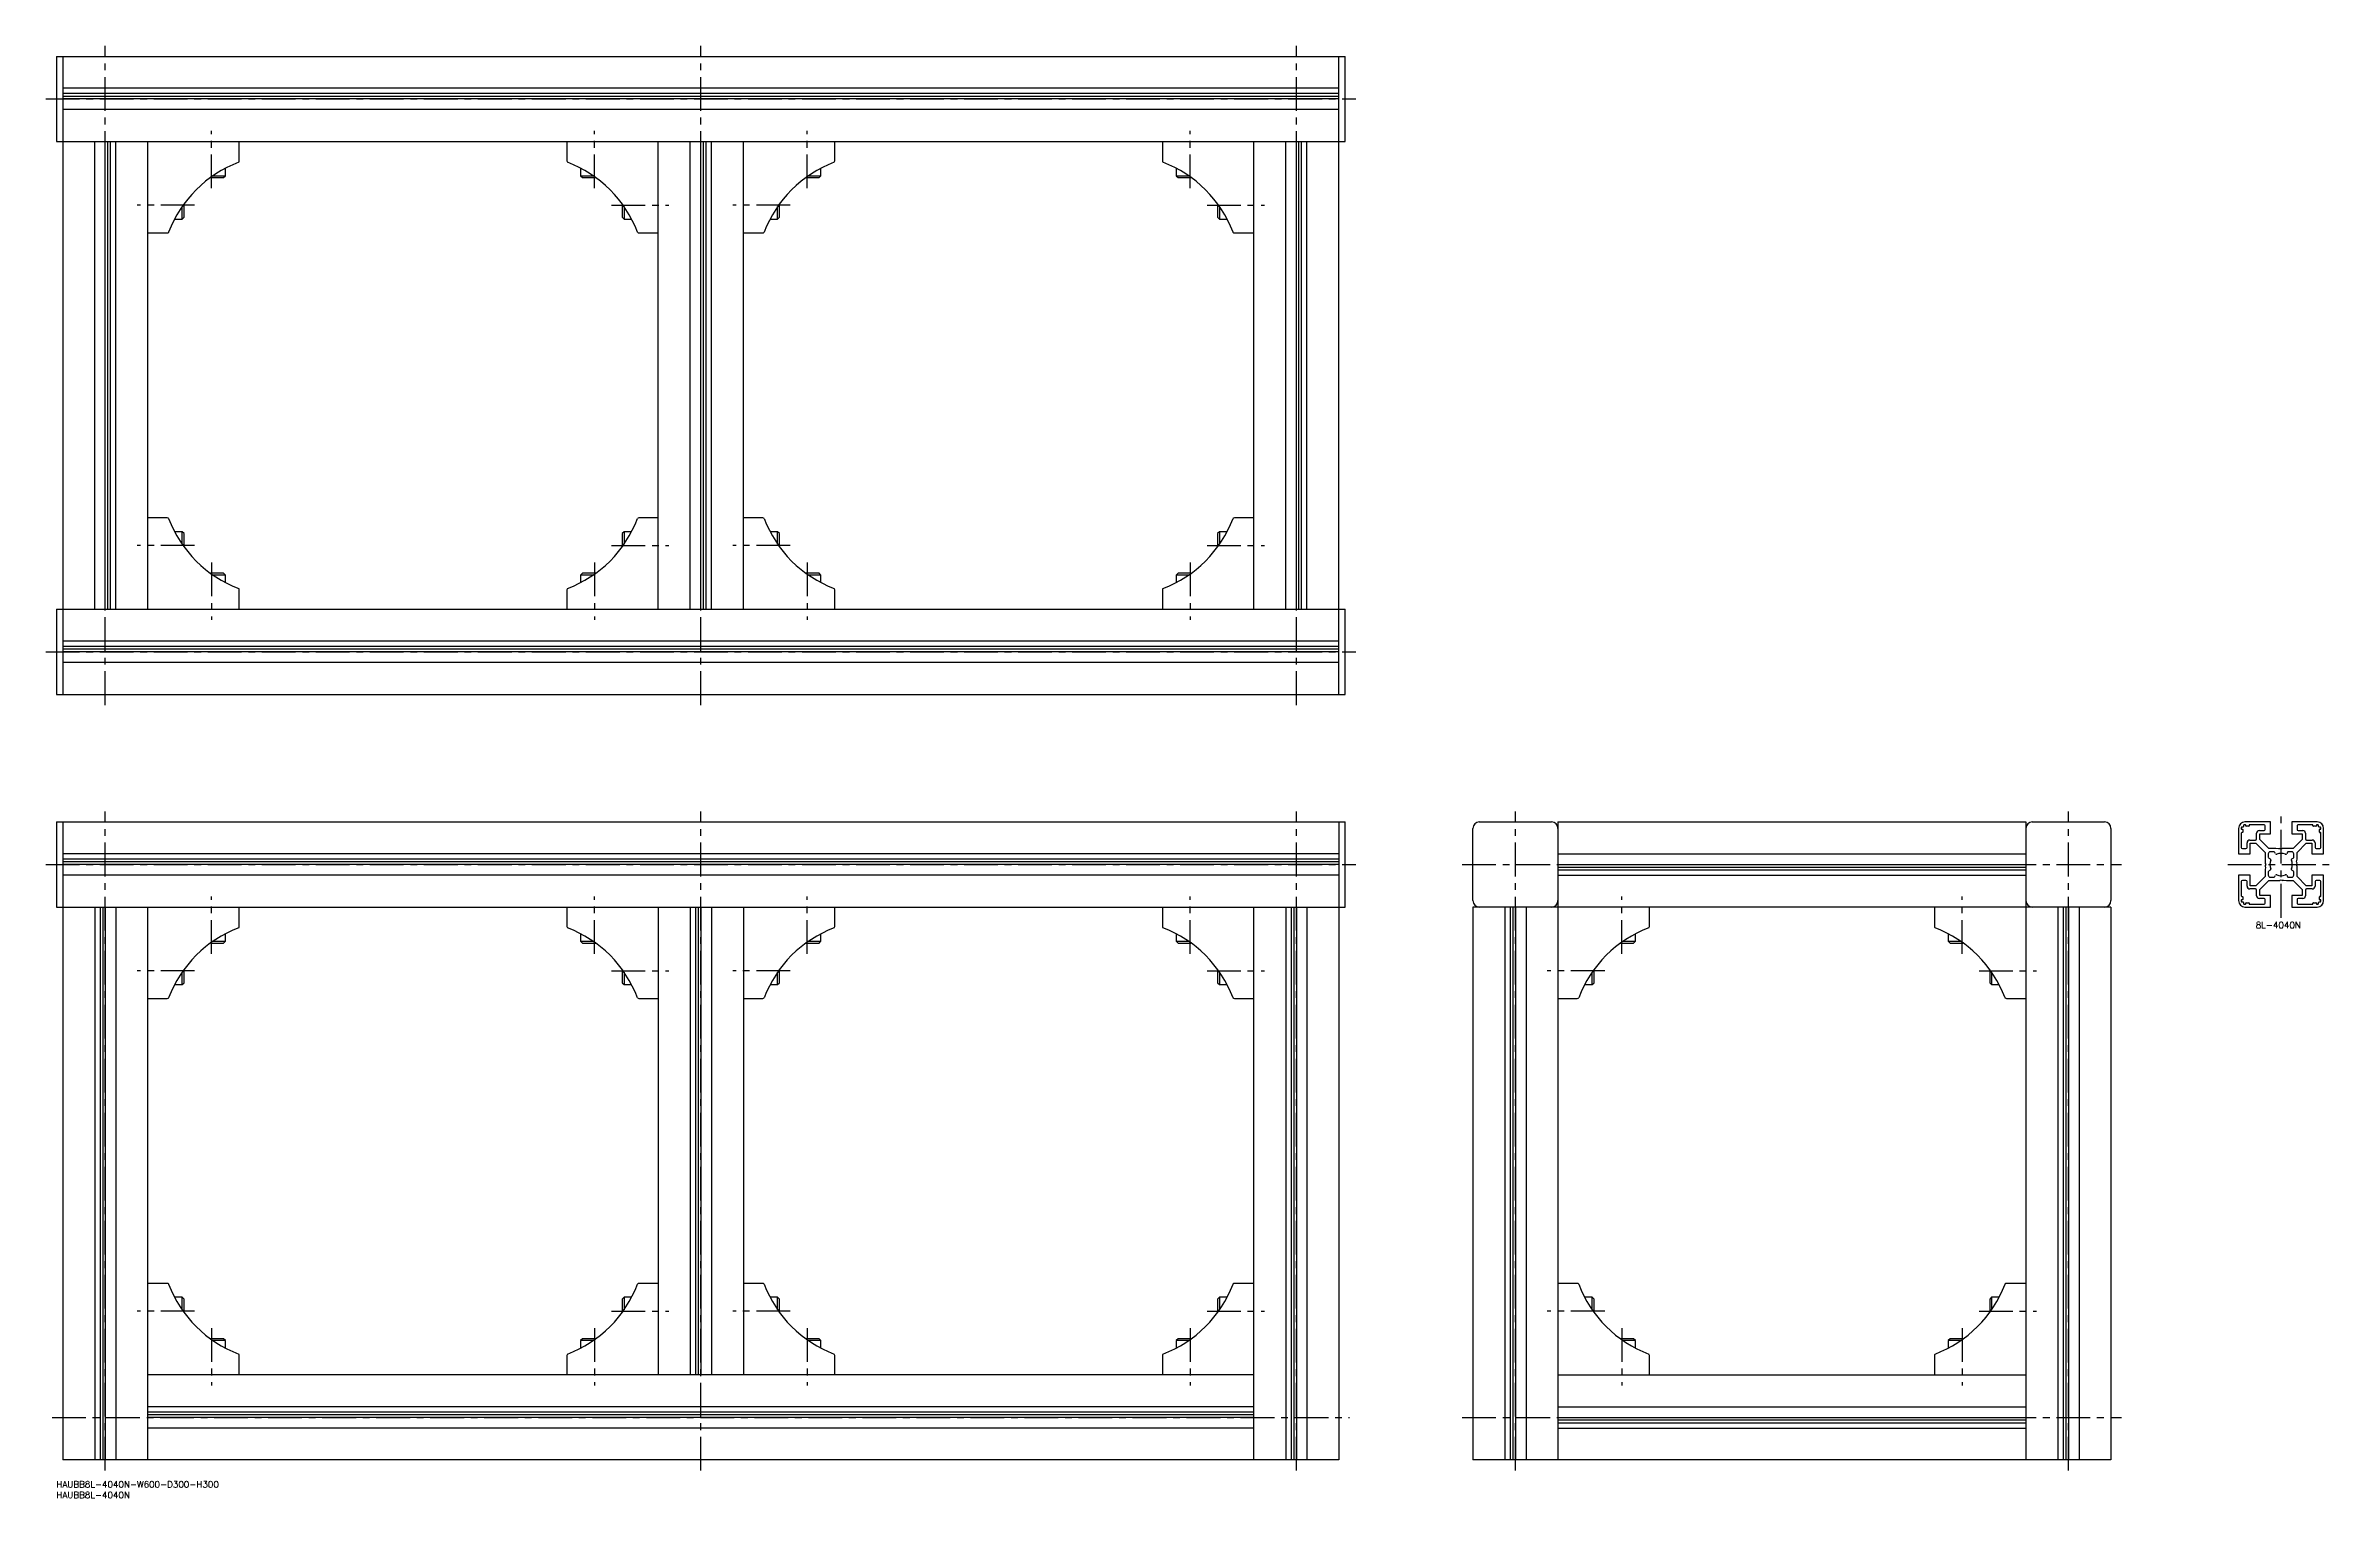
# Model space of a CAD drawing. Extents: x -5 to 1071, y -8 to 675.
import ezdxf

# ---------------------------------------------------------------- set-up
doc = ezdxf.new("R2010")
doc.units = 0
doc.header["$LTSCALE"] = 0.5
doc.linetypes.add('CENTER', pattern=[50.8, 31.75, -6.35, 6.35, -6.35])
for name, color, linetype in [('MSM_CENTER', 1, 'CENTER'), ('MSM_CONTINUOUS', 7, 'CONTINUOUS'), ('MSM_PART_NUMBER', 7, 'CONTINUOUS')]:
    doc.layers.add(name, color=color, linetype=linetype)
doc.styles.get("Standard").update_dxf_attribs({"font": 'txt.shx', "height": 3, "bigfont": 'bigfont.shx'})

# ---------------------------------------------------------------- blocks, each defined once
blk = doc.blocks.new('*U8')
at = {"layer": 'MSM_PART_NUMBER'}
blk.add_text('HAUBB8L-4040N-W600-D300-H300', height=3, dxfattribs=at).set_placement((0, -3))
blk = doc.blocks.new('*U9')
at = {"layer": 'MSM_PART_NUMBER'}
blk.add_text('HAUBB8L-4040N', height=3, dxfattribs=at).set_placement((0, -8))
blk = doc.blocks.new('*U10')
at = {"layer": 'MSM_PART_NUMBER'}
blk.add_text('8L-4040N', height=3, dxfattribs=at).set_placement((1034.1, 260))

msp = doc.modelspace()

# ---------------------------------------------------------------- linework, layer by layer
at = {"layer": 'MSM_CENTER'}
for p, q in [((23, 365), (23, 675)), ((303, 365), (303, 675)), ((583, 365), (583, 675)), ((-5, 650), (611, 650)), ((73, 608), (73, 635)), ((253, 608), (253, 635)), ((353, 608), (353, 635)), ((533, 608), (533, 635)), ((65, 600), (38, 600)), ((261, 600), (288, 600)), ((345, 600), (318, 600)), ((541, 600), (568, 600)), ((65, 440), (38, 440)), ((73, 432), (73, 405)), ((253, 432), (253, 405)), ((261, 440), (288, 440)), ((345, 440), (318, 440)), ((353, 432), (353, 405)), ((533, 432), (533, 405)), ((541, 440), (568, 440)), ((-5, 390), (611, 390)), ((23, 5), (23, 315)), ((303, 5), (303, 315)), ((583, 5), (583, 315)), ((686, 5), (686, 315)), ((946, 5), (946, 315)), ((1046, 265), (1046, 315)), ((-5, 290), (611, 290)), ((661, 290), (971, 290)), ((1021, 290), (1071, 290)), ((73, 248), (73, 275)), ((253, 248), (253, 275)), ((353, 248), (353, 275)), ((533, 248), (533, 275)), ((736, 248), (736, 275)), ((896, 248), (896, 275)), ((65, 240), (38, 240)), ((261, 240), (288, 240)), ((345, 240), (318, 240)), ((541, 240), (568, 240)), ((728, 240), (701, 240)), ((904, 240), (931, 240)), ((65, 80), (38, 80)), ((261, 80), (288, 80)), ((345, 80), (318, 80)), ((541, 80), (568, 80)), ((728, 80), (701, 80)), ((904, 80), (931, 80)), ((73, 72), (73, 45)), ((253, 72), (253, 45)), ((353, 72), (353, 45)), ((533, 72), (533, 45)), ((736, 72), (736, 45)), ((896, 72), (896, 45)), ((-2, 30), (608, 30)), ((661, 30), (971, 30))]:
    msp.add_line(p, q, dxfattribs=at)
at = {"layer": 'MSM_CONTINUOUS'}
for p, q in [((0, 670), (606, 670)), ((0, 670), (0, 630)), ((3, 670), (3, 370)), ((603, 370), (603, 670)), ((606, 630), (606, 670)), ((603, 655), (3, 655)), ((603, 652.5), (3, 652.5)), ((603, 651.2), (3, 651.2)), ((603, 650), (3, 650)), ((603, 645), (3, 645)), ((0, 630), (606, 630)), ((18, 410), (18, 630)), ((23, 410), (23, 630)), ((24.2, 410), (24.2, 630)), ((25.5, 410), (25.5, 630)), ((28, 410), (28, 630)), ((43, 410), (43, 630)), ((86, 620.9), (86, 630)), ((240, 630), (240, 620.9)), ((283, 410), (283, 630)), ((298, 410), (298, 630)), ((303, 410), (303, 630)), ((304.2, 410), (304.2, 630)), ((305.5, 410), (305.5, 630)), ((308, 410), (308, 630)), ((323, 410), (323, 630)), ((366, 620.9), (366, 630)), ((520, 630), (520, 620.9)), ((563, 410), (563, 630)), ((578, 410), (578, 630)), ((583, 410), (583, 630)), ((584.2, 410), (584.2, 630)), ((585.5, 410), (585.5, 630)), ((588, 410), (588, 630)), ((73.6, 613.9), (79.5, 613.9)), ((78.6, 613), (79.5, 613.9)), ((79.5, 613.9), (79.5, 617.4)), ((246.5, 617.4), (246.5, 613.9)), ((246.5, 613.9), (247.4, 613)), ((246.5, 613.9), (252.4, 613.9)), ((353.6, 613.9), (359.5, 613.9)), ((358.6, 613), (359.5, 613.9)), ((359.5, 613.9), (359.5, 617.4)), ((526.5, 617.4), (526.5, 613.9)), ((526.5, 613.9), (527.4, 613)), ((526.5, 613.9), (532.4, 613.9)), ((72.4, 613), (78.6, 613)), ((247.4, 613), (253.6, 613)), ((352.4, 613), (358.6, 613)), ((527.4, 613), (533.6, 613)), ((55.6, 593.5), (59.1, 593.5)), ((59.1, 593.5), (59.1, 599.4)), ((59.1, 593.5), (60, 594.4)), ((60, 594.4), (60, 600.6)), ((266, 600.6), (266, 594.4)), ((266, 594.4), (266.9, 593.5)), ((266.9, 599.4), (266.9, 593.5)), ((266.9, 593.5), (270.4, 593.5)), ((335.6, 593.5), (339.1, 593.5)), ((339.1, 593.5), (339.1, 599.4)), ((339.1, 593.5), (340, 594.4)), ((340, 594.4), (340, 600.6)), ((546, 600.6), (546, 594.4)), ((546, 594.4), (546.9, 593.5)), ((546.9, 599.4), (546.9, 593.5)), ((546.9, 593.5), (550.4, 593.5)), ((43, 587), (52.1, 587)), ((273.9, 587), (283, 587)), ((323, 587), (332.1, 587)), ((553.9, 587), (563, 587)), ((52.1, 453), (43, 453)), ((283, 453), (273.9, 453)), ((332.1, 453), (323, 453)), ((563, 453), (553.9, 453)), ((59.1, 446.5), (55.6, 446.5)), ((60, 445.6), (59.1, 446.5)), ((59.1, 440.6), (59.1, 446.5)), ((60, 439.4), (60, 445.6)), ((266.9, 446.5), (266, 445.6)), ((266, 445.6), (266, 439.4)), ((270.4, 446.5), (266.9, 446.5)), ((266.9, 446.5), (266.9, 440.6)), ((339.1, 446.5), (335.6, 446.5)), ((340, 445.6), (339.1, 446.5)), ((339.1, 440.6), (339.1, 446.5)), ((340, 439.4), (340, 445.6)), ((546.9, 446.5), (546, 445.6)), ((546, 445.6), (546, 439.4)), ((550.4, 446.5), (546.9, 446.5)), ((546.9, 446.5), (546.9, 440.6)), ((78.6, 427), (72.4, 427)), ((79.5, 426.1), (73.6, 426.1)), ((79.5, 426.1), (78.6, 427)), ((79.5, 422.6), (79.5, 426.1)), ((247.4, 427), (246.5, 426.1)), ((246.5, 426.1), (246.5, 422.6)), ((252.4, 426.1), (246.5, 426.1)), ((253.6, 427), (247.4, 427)), ((358.6, 427), (352.4, 427)), ((359.5, 426.1), (353.6, 426.1)), ((359.5, 426.1), (358.6, 427)), ((359.5, 422.6), (359.5, 426.1)), ((527.4, 427), (526.5, 426.1)), ((526.5, 426.1), (526.5, 422.6)), ((532.4, 426.1), (526.5, 426.1)), ((533.6, 427), (527.4, 427)), ((0, 410), (606, 410)), ((0, 410), (0, 370)), ((86, 410), (86, 419.1)), ((240, 419.1), (240, 410)), ((366, 410), (366, 419.1)), ((520, 419.1), (520, 410)), ((606, 370), (606, 410)), ((603, 395), (3, 395)), ((603, 392.5), (3, 392.5)), ((603, 391.2), (3, 391.2)), ((603, 390), (3, 390)), ((603, 385), (3, 385)), ((0, 370), (606, 370)), ((0, 310), (0, 270)), ((0, 310), (606, 310)), ((3, 310), (3, 10)), ((603, 310), (603, 10)), ((606, 270), (606, 310)), ((666, 273), (666, 307)), ((669, 310), (703, 310)), ((706, 310), (706, 10)), ((706, 310), (926, 310)), ((926, 310), (926, 10)), ((929, 310), (963, 310)), ((966, 307), (966, 273)), ((1026, 307), (1026, 295)), ((1027.3, 307.3), (1027.3, 306.8)), ((1027.3, 304.8), (1027.3, 298)), ((1027.5, 306.6), (1027.8, 306.6)), ((1027.8, 305), (1027.5, 305)), ((1028.1, 307.6), (1027.6, 307.6)), ((1028, 306.4), (1028, 305.2)), ((1028.4, 308.4), (1028.4, 307.9)), ((1029.2, 308.7), (1028.7, 308.7)), ((1041, 310), (1029, 310)), ((1029.4, 308.2), (1029.4, 308.5)), ((1030.8, 308), (1029.6, 308)), ((1031, 308.5), (1031, 308.2)), ((1038, 308.7), (1031.2, 308.7)), ((1031.3, 301.5), (1034, 301.5)), ((1034.5, 302), (1034.5, 304.7)), ((1035.8, 306), (1038, 306)), ((1036, 301.8), (1036, 304.5)), ((1036, 304.5), (1041, 304.5)), ((1040.3, 297.5), (1036, 301.8)), ((1038.5, 306.5), (1038.5, 308.2)), ((1041, 304.5), (1041, 310)), ((1063, 310), (1051, 310)), ((1051, 310), (1051, 304.5)), ((1051, 304.5), (1056, 304.5)), ((1056, 301.8), (1051.7, 297.5)), ((1053.5, 308.2), (1053.5, 306.5)), ((1060.8, 308.7), (1054, 308.7)), ((1054, 306), (1056.2, 306)), ((1056, 304.5), (1056, 301.8)), ((1057.5, 304.7), (1057.5, 302)), ((1058, 301.5), (1060.7, 301.5)), ((1061, 308.2), (1061, 308.5)), ((1062.4, 308), (1061.2, 308)), ((1062.6, 308.5), (1062.6, 308.2)), ((1063.3, 308.7), (1062.8, 308.7)), ((1063.6, 307.9), (1063.6, 308.4)), ((1064.4, 307.6), (1063.9, 307.6)), ((1064, 305.2), (1064, 306.4)), ((1064.2, 306.6), (1064.5, 306.6)), ((1064.5, 305), (1064.2, 305)), ((1064.7, 306.8), (1064.7, 307.3)), ((1064.7, 298), (1064.7, 304.8)), ((1066, 295), (1066, 307)), ((603, 295), (3, 295)), ((603, 292.5), (3, 292.5)), ((603, 291.2), (3, 291.2)), ((706, 295), (926, 295)), ((1026, 295), (1031.5, 295)), ((1027.8, 297.5), (1029.5, 297.5)), ((1030, 298), (1030, 300.2)), ((1031.5, 295), (1031.5, 300)), ((1031.5, 300), (1034.2, 300)), ((1034.2, 300), (1038.5, 295.7)), ((1038.5, 295.7), (1038.5, 290.7)), ((1040, 295), (1040, 293.5)), ((1043.5, 297.5), (1040.3, 297.5)), ((1040.3, 293), (1040.9, 292.7)), ((1042.5, 296), (1041, 296)), ((1043.3, 295.1), (1043, 295.7)), ((1044.8, 297.3), (1043.5, 297.5)), ((1045.1, 297.4), (1044.8, 297.3)), ((1046, 297.2), (1045.6, 297.4)), ((1046.4, 297.4), (1046, 297.2)), ((1051.7, 297.5), (1046.7, 297.5)), ((1049, 295.7), (1048.7, 295.1)), ((1051, 296), (1049.5, 296)), ((1051.1, 292.7), (1051.7, 293)), ((1052, 293.5), (1052, 295)), ((1053.3, 291.2), (1053.5, 292.5)), ((1053.4, 290.9), (1053.3, 291.2)), ((1053.5, 295.7), (1057.8, 300)), ((1053.5, 292.5), (1053.5, 295.7)), ((1057.8, 300), (1060.5, 300)), ((1060.5, 300), (1060.5, 295)), ((1060.5, 295), (1066, 295)), ((1062, 300.2), (1062, 298)), ((1062.5, 297.5), (1064.2, 297.5)), ((603, 290), (3, 290)), ((603, 285), (3, 285)), ((706, 290), (926, 290)), ((706, 288.8), (926, 288.8)), ((706, 287.5), (926, 287.5)), ((706, 285), (926, 285)), ((1031.5, 285), (1026, 285)), ((1026, 285), (1026, 273)), ((1027.3, 282), (1027.3, 275.2)), ((1029.5, 282.5), (1027.8, 282.5)), ((1030, 279.8), (1030, 282)), ((1031.5, 280), (1031.5, 285)), ((1034.2, 280), (1031.5, 280)), ((1038.5, 284.3), (1034.2, 280)), ((1036, 278.2), (1040.3, 282.5)), ((1038.7, 288.8), (1038.5, 287.5)), ((1038.5, 287.5), (1038.5, 284.3)), ((1038.6, 290.4), (1038.8, 290)), ((1038.8, 290), (1038.6, 289.6)), ((1038.6, 289.1), (1038.7, 288.8)), ((1040, 286.5), (1040, 285)), ((1040.9, 287.3), (1040.3, 287)), ((1040.3, 282.5), (1045.3, 282.5)), ((1041, 284), (1042.5, 284)), ((1043, 284.3), (1043.3, 284.9)), ((1045.6, 282.6), (1046, 282.8)), ((1046, 282.8), (1046.4, 282.6)), ((1046.9, 282.6), (1047.2, 282.7)), ((1047.2, 282.7), (1048.5, 282.5)), ((1048.5, 282.5), (1051.7, 282.5)), ((1048.7, 284.9), (1049, 284.3)), ((1049.5, 284), (1051, 284)), ((1051.7, 287), (1051.1, 287.3)), ((1051.7, 282.5), (1056, 278.2)), ((1052, 285), (1052, 286.5)), ((1053.2, 290), (1053.4, 290.4)), ((1053.4, 289.6), (1053.2, 290)), ((1053.5, 284.3), (1053.5, 289.3)), ((1057.8, 280), (1053.5, 284.3)), ((1060.5, 280), (1057.8, 280)), ((1066, 285), (1060.5, 285)), ((1060.5, 285), (1060.5, 280)), ((1062, 282), (1062, 279.8)), ((1064.2, 282.5), (1062.5, 282.5)), ((1064.7, 275.2), (1064.7, 282)), ((1066, 273), (1066, 285)), ((0, 270), (606, 270)), ((18, 270), (18, 10)), ((20.5, 270), (20.5, 10)), ((21.8, 270), (21.8, 10)), ((23, 270), (23, 10)), ((28, 270), (28, 10)), ((43, 10), (43, 270)), ((86, 260.9), (86, 270)), ((240, 270), (240, 260.9)), ((283, 270), (283, 50)), ((298, 270), (298, 50)), ((300.5, 270), (300.5, 50)), ((301.8, 270), (301.8, 50)), ((303, 270), (303, 50)), ((308, 270), (308, 50)), ((323, 270), (323, 50)), ((366, 260.9), (366, 270)), ((520, 270), (520, 260.9)), ((563, 10), (563, 270)), ((578, 270), (578, 10)), ((580.5, 270), (580.5, 10)), ((581.8, 270), (581.8, 10)), ((583, 270), (583, 10)), ((588, 270), (588, 10)), ((966, 270), (666, 270)), ((666, 270), (666, 10)), ((681, 270), (681, 10)), ((683.5, 270), (683.5, 10)), ((684.8, 270), (684.8, 10)), ((686, 270), (686, 10)), ((691, 270), (691, 10)), ((749, 260.9), (749, 270)), ((883, 270), (883, 260.9)), ((941, 270), (941, 10)), ((943.5, 270), (943.5, 10)), ((944.8, 270), (944.8, 10)), ((946, 270), (946, 10)), ((951, 270), (951, 10)), ((966, 270), (966, 10)), ((1027.3, 273.2), (1027.3, 272.7)), ((1027.5, 275), (1027.8, 275)), ((1027.8, 273.4), (1027.5, 273.4)), ((1027.6, 272.4), (1028.1, 272.4)), ((1028, 274.8), (1028, 273.6)), ((1028.4, 272.1), (1028.4, 271.6)), ((1028.7, 271.3), (1029.2, 271.3)), ((1029, 270), (1041, 270)), ((1029.4, 271.5), (1029.4, 271.8)), ((1029.6, 272), (1030.8, 272)), ((1031, 271.8), (1031, 271.5)), ((1031.2, 271.3), (1038, 271.3)), ((1034, 278.5), (1031.3, 278.5)), ((1034.5, 275.3), (1034.5, 278)), ((1038, 274), (1035.8, 274)), ((1036, 275.5), (1036, 278.2)), ((1041, 275.5), (1036, 275.5)), ((1038.5, 271.8), (1038.5, 273.5)), ((1041, 270), (1041, 275.5)), ((1056, 275.5), (1051, 275.5)), ((1051, 275.5), (1051, 270)), ((1051, 270), (1063, 270)), ((1053.5, 273.5), (1053.5, 271.8)), ((1056.2, 274), (1054, 274)), ((1054, 271.3), (1060.8, 271.3)), ((1056, 278.2), (1056, 275.5)), ((1057.5, 278), (1057.5, 275.3)), ((1060.7, 278.5), (1058, 278.5)), ((1061, 271.5), (1061, 271.8)), ((1061.2, 272), (1062.4, 272)), ((1062.6, 271.8), (1062.6, 271.5)), ((1062.8, 271.3), (1063.3, 271.3)), ((1063.6, 271.6), (1063.6, 272.1)), ((1063.9, 272.4), (1064.4, 272.4)), ((1064, 273.6), (1064, 274.8)), ((1064.2, 275), (1064.5, 275)), ((1064.5, 273.4), (1064.2, 273.4)), ((1064.7, 272.7), (1064.7, 273.2)), ((72.4, 253), (78.6, 253)), ((73.6, 253.9), (79.5, 253.9)), ((78.6, 253), (79.5, 253.9)), ((79.5, 253.9), (79.5, 257.4)), ((246.5, 257.4), (246.5, 253.9)), ((246.5, 253.9), (247.4, 253)), ((246.5, 253.9), (252.4, 253.9)), ((247.4, 253), (253.6, 253)), ((352.4, 253), (358.6, 253)), ((353.6, 253.9), (359.5, 253.9)), ((358.6, 253), (359.5, 253.9)), ((359.5, 253.9), (359.5, 257.4)), ((526.5, 257.4), (526.5, 253.9)), ((526.5, 253.9), (527.4, 253)), ((526.5, 253.9), (532.4, 253.9)), ((527.4, 253), (533.6, 253)), ((735.4, 253), (741.6, 253)), ((736.6, 253.9), (742.5, 253.9)), ((741.6, 253), (742.5, 253.9)), ((742.5, 253.9), (742.5, 257.4)), ((889.5, 257.4), (889.5, 253.9)), ((889.5, 253.9), (890.4, 253)), ((889.5, 253.9), (895.4, 253.9)), ((890.4, 253), (896.6, 253)), ((59.1, 233.5), (59.1, 239.4)), ((60, 234.4), (60, 240.6)), ((266, 240.6), (266, 234.4)), ((266.9, 239.4), (266.9, 233.5)), ((339.1, 233.5), (339.1, 239.4)), ((340, 234.4), (340, 240.6)), ((546, 240.6), (546, 234.4)), ((546.9, 239.4), (546.9, 233.5)), ((722.1, 233.5), (722.1, 239.4)), ((723, 234.4), (723, 240.6)), ((909, 240.6), (909, 234.4)), ((909.9, 239.4), (909.9, 233.5)), ((43, 227), (52.1, 227)), ((55.6, 233.5), (59.1, 233.5)), ((59.1, 233.5), (60, 234.4)), ((266, 234.4), (266.9, 233.5)), ((266.9, 233.5), (270.4, 233.5)), ((273.9, 227), (283, 227)), ((323, 227), (332.1, 227)), ((335.6, 233.5), (339.1, 233.5)), ((339.1, 233.5), (340, 234.4)), ((546, 234.4), (546.9, 233.5)), ((546.9, 233.5), (550.4, 233.5)), ((553.9, 227), (563, 227)), ((706, 227), (715.1, 227)), ((718.6, 233.5), (722.1, 233.5)), ((722.1, 233.5), (723, 234.4)), ((909, 234.4), (909.9, 233.5)), ((909.9, 233.5), (913.4, 233.5)), ((916.9, 227), (926, 227)), ((52.1, 93), (43, 93)), ((59.1, 86.5), (55.6, 86.5)), ((60, 85.6), (59.1, 86.5)), ((59.1, 80.6), (59.1, 86.5)), ((266.9, 86.5), (266, 85.6)), ((270.4, 86.5), (266.9, 86.5)), ((266.9, 86.5), (266.9, 80.6)), ((283, 93), (273.9, 93)), ((332.1, 93), (323, 93)), ((339.1, 86.5), (335.6, 86.5)), ((340, 85.6), (339.1, 86.5)), ((339.1, 80.6), (339.1, 86.5)), ((546.9, 86.5), (546, 85.6)), ((550.4, 86.5), (546.9, 86.5)), ((546.9, 86.5), (546.9, 80.6)), ((563, 93), (553.9, 93)), ((715.1, 93), (706, 93)), ((722.1, 86.5), (718.6, 86.5)), ((723, 85.6), (722.1, 86.5)), ((722.1, 80.6), (722.1, 86.5)), ((909.9, 86.5), (909, 85.6)), ((913.4, 86.5), (909.9, 86.5)), ((909.9, 86.5), (909.9, 80.6)), ((926, 93), (916.9, 93)), ((60, 79.4), (60, 85.6)), ((266, 85.6), (266, 79.4)), ((340, 79.4), (340, 85.6)), ((546, 85.6), (546, 79.4)), ((723, 79.4), (723, 85.6)), ((909, 85.6), (909, 79.4)), ((78.6, 67), (72.4, 67)), ((79.5, 66.1), (73.6, 66.1)), ((79.5, 66.1), (78.6, 67)), ((79.5, 62.6), (79.5, 66.1)), ((247.4, 67), (246.5, 66.1)), ((246.5, 66.1), (246.5, 62.6)), ((252.4, 66.1), (246.5, 66.1)), ((253.6, 67), (247.4, 67)), ((358.6, 67), (352.4, 67)), ((359.5, 66.1), (353.6, 66.1)), ((359.5, 66.1), (358.6, 67)), ((359.5, 62.6), (359.5, 66.1)), ((527.4, 67), (526.5, 66.1)), ((526.5, 66.1), (526.5, 62.6)), ((532.4, 66.1), (526.5, 66.1)), ((533.6, 67), (527.4, 67)), ((741.6, 67), (735.4, 67)), ((742.5, 66.1), (736.6, 66.1)), ((742.5, 66.1), (741.6, 67)), ((742.5, 62.6), (742.5, 66.1)), ((890.4, 67), (889.5, 66.1)), ((889.5, 66.1), (889.5, 62.6)), ((895.4, 66.1), (889.5, 66.1)), ((896.6, 67), (890.4, 67)), ((86, 50), (86, 59.1)), ((240, 59.1), (240, 50)), ((366, 50), (366, 59.1)), ((520, 59.1), (520, 50)), ((749, 50), (749, 59.1)), ((883, 59.1), (883, 50)), ((563, 50), (43, 50)), ((706, 50), (926, 50)), ((563, 35), (43, 35)), ((563, 32.5), (43, 32.5)), ((706, 35), (926, 35)), ((563, 31.2), (43, 31.2)), ((563, 30), (43, 30)), ((563, 25), (43, 25)), ((706, 30), (926, 30)), ((706, 28.8), (926, 28.8)), ((706, 27.5), (926, 27.5)), ((706, 25), (926, 25)), ((603, 10), (3, 10)), ((966, 10), (666, 10))]:
    msp.add_line(p, q, dxfattribs=at)
for centre, radius, start, end in [((105.8, 567.2), 56.7, 110.7505, 159.2495), ((85, 620.9), 1, 315, 0), ((241, 620.9), 1, 180, 225), ((220.2, 567.2), 56.7, 20.7505, 69.2495), ((385.8, 567.2), 56.7, 110.7505, 159.2495), ((365, 620.9), 1, 315, 0), ((521, 620.9), 1, 180, 225), ((500.2, 567.2), 56.7, 20.7505, 69.2495), ((52.1, 588), 1, 270, 315), ((273.9, 588), 1, 225, 270), ((332.1, 588), 1, 270, 315), ((553.9, 588), 1, 225, 270), ((52.1, 452), 1, 45, 90), ((105.8, 472.8), 56.7, 200.7505, 249.2495), ((220.2, 472.8), 56.7, 290.7505, 339.2495), ((273.9, 452), 1, 90, 135), ((332.1, 452), 1, 45, 90), ((385.8, 472.8), 56.7, 200.7505, 249.2495), ((500.2, 472.8), 56.7, 290.7505, 339.2495), ((553.9, 452), 1, 90, 135), ((85, 419.1), 1, 0, 45), ((241, 419.1), 1, 135, 180), ((365, 419.1), 1, 0, 45), ((521, 419.1), 1, 135, 180), ((669, 307), 3, 90, 180), ((703, 307), 3, 0, 90), ((929, 307), 3, 90, 180), ((963, 307), 3, 0, 90), ((1029, 307), 3, 90, 180), ((1027.6, 307.3), 0.3, 90, 180), ((1027.5, 306.8), 0.2, 180, 270), ((1027.5, 304.8), 0.2, 90, 180), ((1027.8, 306.4), 0.2, 0, 90), ((1027.8, 305.2), 0.2, 270, 0), ((1028.1, 307.9), 0.3, 270, 0), ((1028.7, 308.4), 0.3, 90, 180), ((1029.2, 308.5), 0.2, 0, 90), ((1029.6, 308.2), 0.2, 180, 270), ((1031.3, 300.2), 1.3, 90, 180), ((1030.8, 308.2), 0.2, 270, 0), ((1031.2, 308.5), 0.2, 90, 180), ((1034, 302), 0.5, 270, 0), ((1035.8, 304.7), 1.3, 90, 180), ((1038, 308.2), 0.5, 0, 90), ((1038, 306.5), 0.5, 270, 0), ((1054, 308.2), 0.5, 90, 180), ((1054, 306.5), 0.5, 180, 270), ((1056.2, 304.7), 1.3, 0, 90), ((1058, 302), 0.5, 180, 270), ((1060.7, 300.2), 1.3, 0, 90), ((1060.8, 308.5), 0.2, 0, 90), ((1061.2, 308.2), 0.2, 180, 270), ((1062.4, 308.2), 0.2, 270, 0), ((1062.8, 308.5), 0.2, 90, 180), ((1063, 307), 3, 0, 90), ((1063.3, 308.4), 0.3, 0, 90), ((1063.9, 307.9), 0.3, 180, 270), ((1064.2, 306.4), 0.2, 90, 180), ((1064.2, 305.2), 0.2, 180, 270), ((1064.4, 307.3), 0.3, 0, 90), ((1064.5, 306.8), 0.2, 270, 0), ((1064.5, 304.8), 0.2, 0, 90), ((1027.8, 298), 0.5, 180, 270), ((1029.5, 298), 0.5, 270, 0), ((1039, 290.7), 0.5, 180, 210), ((1041, 295), 1, 90, 180), ((1040.5, 293.5), 0.5, 180, 242), ((1046, 290), 5.25, 156.9885, 203.0115), ((1040.7, 292.2), 0.5, 336.9885, 62), ((1042.5, 295.5), 0.5, 28, 90), ((1043.8, 295.3), 0.5, 208, 293.0115), ((1046, 290), 5.25, 66.9885, 113.0115), ((1045.3, 297), 0.5, 60, 120), ((1046.7, 297), 0.5, 90, 120), ((1048.2, 295.3), 0.5, 246.9885, 332), ((1049.5, 295.5), 0.5, 90, 152), ((1051.3, 292.2), 0.5, 118, 203.0115), ((1046, 290), 5.25, 336.9885, 23.0115), ((1051, 295), 1, 0, 90), ((1051.5, 293.5), 0.5, 298, 0), ((1053, 290.7), 0.5, 330, 30), ((1062.5, 298), 0.5, 180, 270), ((1064.2, 298), 0.5, 270, 0), ((1027.8, 282), 0.5, 90, 180), ((1029.5, 282), 0.5, 0, 90), ((1031.3, 279.8), 1.3, 180, 270), ((1039, 289.3), 0.5, 150, 210), ((1040.5, 286.5), 0.5, 118, 180), ((1041, 285), 1, 180, 270), ((1040.7, 287.8), 0.5, 298, 23.0115), ((1042.5, 284.5), 0.5, 270, 332), ((1043.8, 284.7), 0.5, 66.9885, 152), ((1046, 290), 5.25, 246.9885, 293.0115), ((1045.3, 283), 0.5, 270, 300), ((1046.7, 283), 0.5, 240, 300), ((1048.2, 284.7), 0.5, 28, 113.0115), ((1049.5, 284.5), 0.5, 208, 270), ((1051.3, 287.8), 0.5, 156.9885, 242), ((1051, 285), 1, 270, 0), ((1051.5, 286.5), 0.5, 0, 62), ((1053, 289.3), 0.5, 0, 30), ((1060.7, 279.8), 1.3, 270, 0), ((1062.5, 282), 0.5, 90, 180), ((1064.2, 282), 0.5, 0, 90), ((669, 273), 3, 180, 270), ((703, 273), 3, 270, 0), ((929, 273), 3, 180, 270), ((963, 273), 3, 270, 0), ((1029, 273), 3, 180, 270), ((1027.5, 275.2), 0.2, 180, 270), ((1027.5, 273.2), 0.2, 90, 180), ((1027.6, 272.7), 0.3, 180, 270), ((1027.8, 274.8), 0.2, 0, 90), ((1027.8, 273.6), 0.2, 270, 0), ((1028.1, 272.1), 0.3, 0, 90), ((1028.7, 271.6), 0.3, 180, 270), ((1029.2, 271.5), 0.2, 270, 0), ((1029.6, 271.8), 0.2, 90, 180), ((1030.8, 271.8), 0.2, 0, 90), ((1031.2, 271.5), 0.2, 180, 270), ((1034, 278), 0.5, 0, 90), ((1035.8, 275.3), 1.3, 180, 270), ((1038, 273.5), 0.5, 0, 90), ((1038, 271.8), 0.5, 270, 0), ((1054, 273.5), 0.5, 90, 180), ((1054, 271.8), 0.5, 180, 270), ((1056.2, 275.3), 1.3, 270, 0), ((1058, 278), 0.5, 90, 180), ((1060.8, 271.5), 0.2, 270, 0), ((1061.2, 271.8), 0.2, 90, 180), ((1062.4, 271.8), 0.2, 0, 90), ((1062.8, 271.5), 0.2, 180, 270), ((1063, 273), 3, 270, 0), ((1063.3, 271.6), 0.3, 270, 0), ((1063.9, 272.1), 0.3, 90, 180), ((1064.2, 274.8), 0.2, 90, 180), ((1064.2, 273.6), 0.2, 180, 270), ((1064.4, 272.7), 0.3, 270, 0), ((1064.5, 275.2), 0.2, 270, 0), ((1064.5, 273.2), 0.2, 0, 90), ((105.8, 207.2), 56.7, 110.7505, 159.2495), ((85, 260.9), 1, 315, 0), ((241, 260.9), 1, 180, 225), ((220.2, 207.2), 56.7, 20.7505, 69.2495), ((385.8, 207.2), 56.7, 110.7505, 159.2495), ((365, 260.9), 1, 315, 0), ((521, 260.9), 1, 180, 225), ((500.2, 207.2), 56.7, 20.7505, 69.2495), ((768.8, 207.2), 56.7, 110.7505, 159.2495), ((748, 260.9), 1, 315, 0), ((884, 260.9), 1, 180, 225), ((863.2, 207.2), 56.7, 20.7505, 69.2495), ((52.1, 228), 1, 270, 315), ((273.9, 228), 1, 225, 270), ((332.1, 228), 1, 270, 315), ((553.9, 228), 1, 225, 270), ((715.1, 228), 1, 270, 315), ((916.9, 228), 1, 225, 270), ((52.1, 92), 1, 45, 90), ((105.8, 112.8), 56.7, 200.7505, 249.2495), ((220.2, 112.8), 56.7, 290.7505, 339.2495), ((273.9, 92), 1, 90, 135), ((332.1, 92), 1, 45, 90), ((385.8, 112.8), 56.7, 200.7505, 249.2495), ((500.2, 112.8), 56.7, 290.7505, 339.2495), ((553.9, 92), 1, 90, 135), ((715.1, 92), 1, 45, 90), ((768.8, 112.8), 56.7, 200.7505, 249.2495), ((863.2, 112.8), 56.7, 290.7505, 339.2495), ((916.9, 92), 1, 90, 135), ((85, 59.1), 1, 0, 45), ((241, 59.1), 1, 135, 180), ((365, 59.1), 1, 0, 45), ((521, 59.1), 1, 135, 180), ((748, 59.1), 1, 0, 45), ((884, 59.1), 1, 135, 180)]:
    msp.add_arc(centre, radius, start, end, dxfattribs=at)

# ---------------------------------------------------------------- block references
for name in ['*U10', '*U8', '*U9']:
    msp.add_blockref(name, (0, 0), dxfattribs=at)

doc.saveas('drawing.dxf')
